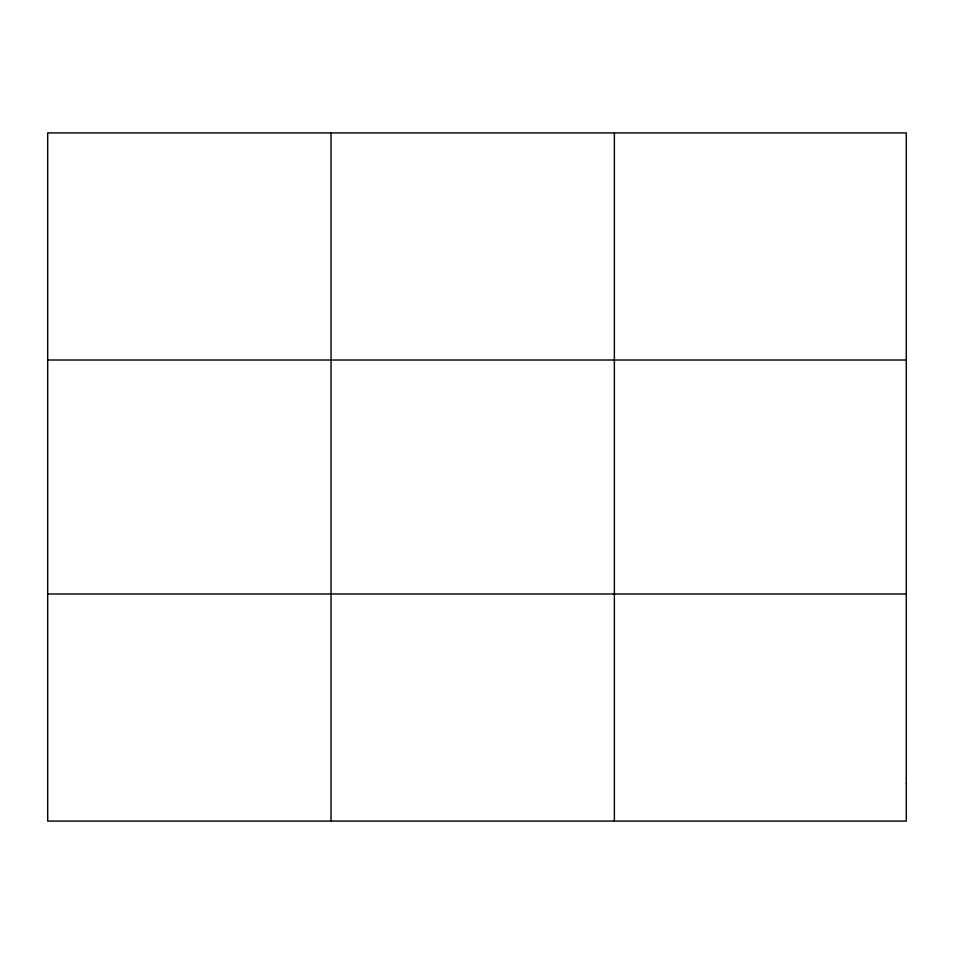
<?xml version="1.0" encoding="UTF-8"?>
<svg xmlns="http://www.w3.org/2000/svg" width="954" height="954" viewBox="0 0 954 954"><rect width="100%" height="100%" fill="white"/><g stroke="black" fill="none" stroke-linecap="round" stroke-linejoin="round"><path stroke-width="1.43" d="M331.038 132.928L331.038 821.072M614.376 132.928L614.376 821.072M47.7 360.016L906.3 360.016M47.7 593.984L906.3 593.984M906.3 783.234L906.3 821.072L47.7 821.072L47.7 132.928L906.3 132.928L906.3 783.234"/></g></svg>
